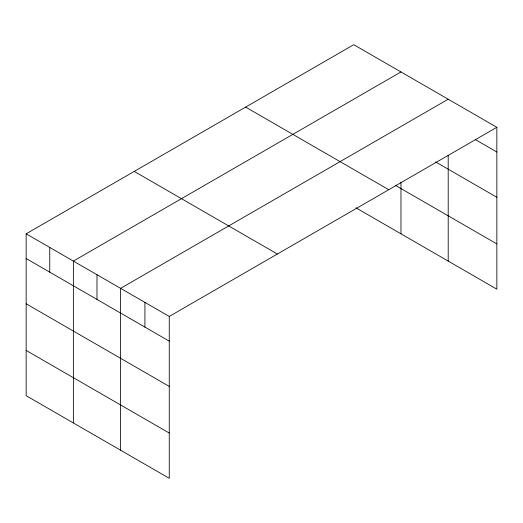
<?xml version="1.0" encoding="UTF-8"?>
<svg xmlns="http://www.w3.org/2000/svg" width="523" height="523" viewBox="0 0 523 523"><rect width="100%" height="100%" fill="white"/><g stroke="black" fill="none" stroke-linecap="round" stroke-linejoin="round"><path stroke-width="0.78" d="M26.15 233.82L169.256 316.441L169.256 478.31L26.15 395.695L26.15 233.82L353.744 44.69L496.85 127.305L496.85 289.18L355.83 207.762M400.971 71.952L73.377 261.088L73.377 422.957M448.198 99.22L120.597 288.35L120.597 450.225M169.256 316.441L496.85 127.305M475.302 139.576L496.85 152.016M435.692 161.973L496.85 197.276M395.414 185.351L496.85 243.914M245.64 107.104L388.746 189.725M134.254 171.407L277.36 254.028M26.15 258.532L169.256 341.153M26.15 303.798L169.256 386.412M26.15 350.43L169.256 433.051M448.198 155.449L448.198 261.088M400.971 182.128L400.971 233.82M144.923 302.399L144.923 327.104M96.984 274.719L96.984 299.431M49.763 247.457L49.763 272.163"/></g></svg>
